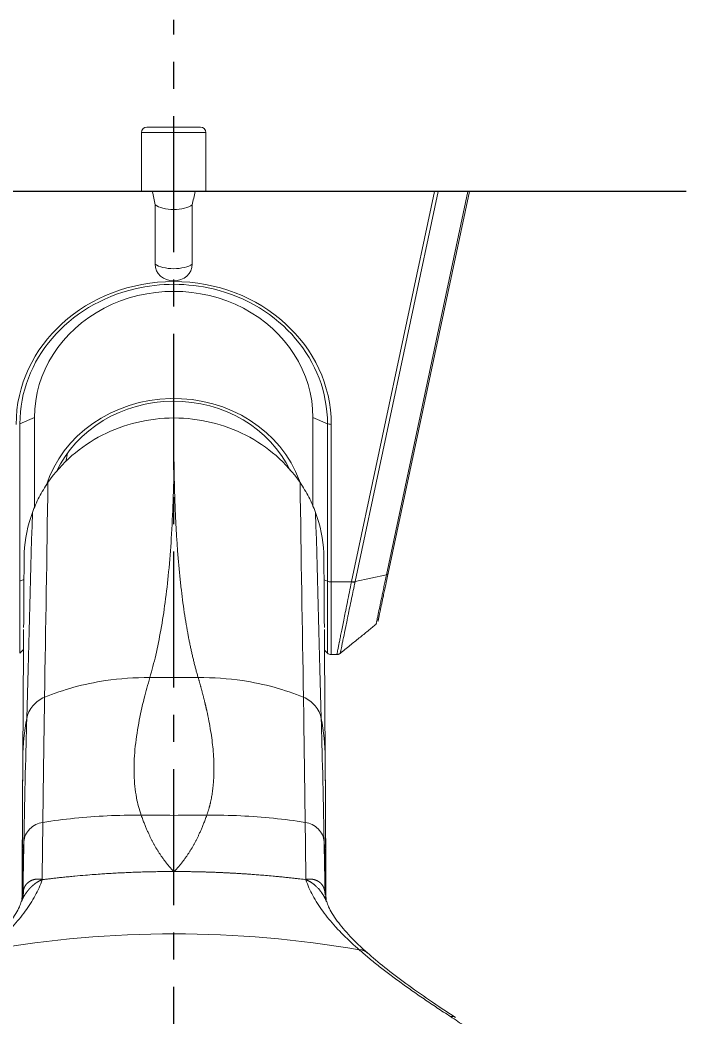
# Model space of a CAD drawing. Header units: millimetres. Extents: x 24023 to 24864, y 1163 to 1757.
# Drawn here: x 24469 to 24531.2, y 1443.7 to 1536.8 of the extents above; entities that cross this region are included whole.
import ezdxf

# ---------------------------------------------------------------- set-up
doc = ezdxf.new("R2010")
doc.units = ezdxf.units.MM
doc.linetypes.add('CENTERX2', pattern=[20.32, 12.7, -2.54, 2.54, -2.54])
doc.layers.add('CENTER', color=1, linetype='CENTERX2')
doc.layers.add('벽', color=2, linetype='Continuous')

msp = doc.modelspace()

# ---------------------------------------------------------------- linework, layer by layer
at = {"linetype": 'Continuous', "lineweight": 18}
for p, q in [((24480.864, 1526.798), (24485.864, 1526.798)), ((24480.364, 1526.298), (24480.364, 1520.798)), ((24486.364, 1520.798), (24486.364, 1526.298)), ((24459.017, 1520.798), (24481.368, 1520.798)), ((24481.368, 1520.798), (24485.359, 1520.798)), ((24485.359, 1520.798), (24507.711, 1520.798)), ((24510.964, 1520.798), (24503.384, 1485.14)), ((24507.711, 1520.798), (24508.043, 1520.798)), ((24508.043, 1520.798), (24510.829, 1520.798)), ((24510.829, 1520.798), (24510.964, 1520.798)), ((24481.632, 1514), (24481.632, 1519.53)), ((24485.096, 1519.53), (24485.096, 1514)), ((24469.01, 1499.108), (24470.364, 1499.68)), ((24470.364, 1491.258), (24470.364, 1499.68)), ((24483.391, 1495.607), (24483.391, 1499.642)), ((24496.364, 1491.364), (24496.364, 1499.68)), ((24496.364, 1499.68), (24497.717, 1499.108)), ((24500.3, 1484.37), (24503.223, 1485.012)), ((24469.01, 1484.401), (24469.387, 1484.56)), ((24497.396, 1484.537), (24497.717, 1484.401)), ((24469.01, 1477.702), (24469.342, 1478.034)), ((24497.441, 1477.978), (24497.717, 1477.702)), ((24498.071, 1477.555), (24498.603, 1477.555))]:
    msp.add_line(p, q, dxfattribs=at)
at = {"linetype": 'Continuous', "lineweight": 13}
for p, q in [((24486.364, 1526.298), (24480.364, 1526.298)), ((24499.968, 1484.372), (24507.711, 1520.798)), ((24508.043, 1520.798), (24500.3, 1484.37)), ((24503.223, 1485.012), (24510.829, 1520.798)), ((24469.01, 1499.108), (24469.01, 1484.401)), ((24497.717, 1484.401), (24497.717, 1499.108)), ((24498.071, 1499.046), (24498.071, 1484.339)), ((24473.302, 1495.561), (24473.447, 1496.358)), ((24469.01, 1477.702), (24469.01, 1484.401)), ((24497.717, 1484.401), (24497.717, 1477.702)), ((24499.961, 1484.339), (24498.071, 1484.339)), ((24498.071, 1477.555), (24498.071, 1484.339))]:
    msp.add_line(p, q, dxfattribs=at)
at = {"linetype": 'Continuous', "lineweight": 18}
for centre, start, end in [((24480.864, 1526.298), 90, 180), ((24485.864, 1526.298), 0, 90), ((24498.071, 1478.055), 225, 270)]:
    msp.add_arc(centre, 0.5, start, end, dxfattribs=at)
for centre, major_axis, ratio, start_param, end_param in [((24483.364, 1519.953), (-2, 0), 0.422618, 0.523599, 2.617994), ((24483.364, 1514), (1.732, 0), 0.906308, 3.141593, 6.283185), ((24483.364, 1499.108), (14.354, 0), 0.906308, 1.311959, 1.824136), ((24483.364, 1499.68), (13, 0), 0.906308, 0, 3.141593), ((24483.364, 1490.452), (11.867, 0), 0.906308, 0.410346, 2.742521), ((24487.071, 1486.601), (13.129, 0), 0.906308, 6.091987, 6.094817), ((24499.961, 1484.551), (0.489, -0.104), 0.414915, 4.800784, 5.542493), ((24527.483, 1456.026), (29.986, 0.917), 0.341047, 3.137322, 3.141602), ((24527.49, 1455.775), (29.993, 0.65), 0.407786, 3.140671, 3.14492), ((24508.789, 1442.46), (0.818, 1.257), 0.513881, 0.001321, 0.498411)]:
    msp.add_ellipse(centre, major_axis=major_axis, ratio=ratio, start_param=start_param, end_param=end_param, dxfattribs=at)
at = {"linetype": 'Continuous', "lineweight": 13}
for centre, major_axis, ratio, start_param, end_param in [((24483.364, 1514.423), (-2, 0), 0.422618, 0.523599, 2.617994), ((24483.364, 1499.046), (-14.707, 0), 0.906308, 3.141593, 6.283185), ((24483.364, 1499.108), (14.354, 0), 0.906308, 1.824136, 3.141593), ((24483.364, 1499.108), (14.354, 0), 0.906308, 0, 1.311959), ((24483.364, 1490.255), (-12.365, 0), 0.906308, 3.461875, 6.006775), ((24498.071, 1499.258), (-0.5, 0), 0.422618, 0.785398, 1.570796), ((24498.071, 1484.551), (-0.5, 0), 0.422618, 0.785398, 1.570796), ((24483.391, 1805.924), (350, 0), 0.944355, 4.705946, 4.718832), ((24483.391, 1789.428), (350, 0), 0.933942, 4.70364, 4.721138), ((24495.73, -1907.7), (5.609, -3611.351), 0.003957, 2.769522, 2.773607), ((24469.245, -2055.191), (-2.153, -3796.218), 0.001397, 3.531285, 3.532464), ((24497.538, -2055.191), (2.153, -3796.218), 0.001397, 2.750693, 2.751901), ((24483.391, 1363.351), (94.49, 0), 0.932765, 1.386779, 1.754814)]:
    msp.add_ellipse(centre, major_axis=major_axis, ratio=ratio, start_param=start_param, end_param=end_param, dxfattribs=at)
at = {"linetype": 'Continuous', "lineweight": 18}
for points, degree in [([(24481.632, 1519.53), (24481.542, 1519.952), (24481.455, 1520.375), (24481.368, 1520.798)], 3), ([(24485.359, 1520.798), (24485.273, 1520.375), (24485.185, 1519.952), (24485.096, 1519.53)], 3), ([(24483.391, 1499.642), (24481.063, 1499.642), (24476.408, 1498.527), (24472.888, 1495.455), (24471.626, 1493.616)], 3), ([(24495.157, 1493.616), (24493.895, 1495.455), (24490.375, 1498.527), (24485.72, 1499.642), (24483.391, 1499.642)], 3), ([(24471.626, 1493.616), (24471.325, 1493.178), (24470.78, 1492.268), (24470.352, 1491.304), (24470.17, 1490.812)], 3), ([(24496.613, 1490.812), (24496.431, 1491.304), (24496.003, 1492.268), (24495.458, 1493.178), (24495.157, 1493.616)], 3), ([(24470.17, 1490.812), (24469.724, 1489.608), (24469.466, 1488.342), (24469.405, 1487.069)], 3), ([(24497.378, 1487.068), (24497.317, 1488.342), (24497.059, 1489.607), (24496.613, 1490.812)], 3), ([(24469.405, 1487.065), (24469.376, 1483.451), (24469.356, 1480.096)], 2), ([(24497.427, 1480.096), (24497.407, 1483.451), (24497.378, 1487.065)], 2), ([(24502.258, 1480.379), (24502.301, 1480.464)], 1), ([(24469.278, 1467.919), (24469.303, 1471.682), (24469.328, 1475.674), (24469.353, 1479.892)], 3), ([(24497.505, 1467.919), (24497.48, 1471.682), (24497.455, 1475.674), (24497.43, 1479.892)], 3), ([(24498.595, 1477.558), (24498.771, 1477.56), (24498.91, 1477.669)], 2), ([(24469.317, 1473.828), (24469.298, 1470.717), (24469.279, 1467.873)], 2), ([(24497.504, 1467.873), (24497.485, 1470.717), (24497.466, 1473.828)], 2), ([(24480.329, 1462.561), (24480.381, 1462.415), (24480.483, 1462.136), (24480.629, 1461.761), (24480.768, 1461.421), (24480.901, 1461.114), (24481.028, 1460.832), (24481.151, 1460.572), (24481.272, 1460.328), (24481.392, 1460.095), (24481.514, 1459.867), (24481.64, 1459.642), (24481.771, 1459.418), (24481.909, 1459.192), (24482.053, 1458.967), (24482.205, 1458.742), (24482.364, 1458.516), (24482.533, 1458.289), (24482.716, 1458.056), (24482.915, 1457.816), (24483.136, 1457.567), (24483.303, 1457.391), (24483.391, 1457.301)], 3), ([(24486.454, 1462.561), (24486.402, 1462.415), (24486.3, 1462.136), (24486.154, 1461.761), (24486.015, 1461.421), (24485.882, 1461.114), (24485.755, 1460.832), (24485.632, 1460.572), (24485.511, 1460.328), (24485.391, 1460.095), (24485.269, 1459.867), (24485.143, 1459.642), (24485.012, 1459.418), (24484.874, 1459.192), (24484.73, 1458.967), (24484.578, 1458.742), (24484.419, 1458.516), (24484.25, 1458.289), (24484.067, 1458.056), (24483.868, 1457.816), (24483.647, 1457.567), (24483.48, 1457.391), (24483.391, 1457.301)], 3), ([(24466.102, 1449.999), (24466.374, 1450.236), (24466.901, 1450.711), (24467.639, 1451.425), (24468.322, 1452.144), (24468.947, 1452.865), (24469.511, 1453.591), (24470.01, 1454.32), (24470.442, 1455.053), (24470.804, 1455.789), (24470.996, 1456.281), (24471.079, 1456.528)], 3), ([(24471.079, 1456.541), (24471.079, 1456.537), (24471.079, 1456.532), (24471.079, 1456.528)], 3), ([(24495.7, 1456.543), (24495.697, 1456.546), (24495.696, 1456.551), (24495.698, 1456.555), (24495.699, 1456.558)], 3), ([(24469.326, 1455.528), (24469.357, 1454.997), (24469.159, 1454.518)], 2), ([(24469.204, 1455.179), (24469.203, 1454.931), (24469.201, 1454.677)], 2), ([(24469.204, 1455.17), (24469.204, 1455.161), (24469.204, 1455.152), (24469.204, 1455.143)], 3), ([(24469.282, 1454.929), (24469.283, 1454.999), (24469.285, 1455.071), (24469.287, 1455.144)], 3), ([(24469.286, 1455.109), (24469.286, 1455.123), (24469.287, 1455.138), (24469.287, 1455.153)], 3), ([(24497.618, 1454.506), (24497.528, 1454.75), (24497.503, 1454.969)], 2), ([(24497.582, 1454.64), (24497.58, 1454.913), (24497.579, 1455.179)], 2), ([(24497.579, 1455.17), (24497.579, 1455.161), (24497.579, 1455.152), (24497.579, 1455.143)], 3), ([(24509.199, 1443.765), (24509.665, 1443.463), (24510.57, 1442.848), (24511.85, 1441.889), (24513.05, 1440.902), (24514.168, 1439.889), (24515.201, 1438.854), (24516.15, 1437.802), (24517.013, 1436.736), (24517.791, 1435.657), (24518.482, 1434.57), (24519.084, 1433.481), (24519.598, 1432.392), (24520.024, 1431.305), (24520.361, 1430.223), (24520.611, 1429.148), (24520.772, 1428.082), (24520.846, 1427.027), (24520.831, 1425.985), (24520.728, 1424.96), (24520.538, 1423.953), (24520.261, 1422.966), (24519.896, 1421.999), (24519.445, 1421.054), (24518.905, 1420.129), (24518.279, 1419.23), (24517.568, 1418.359), (24516.772, 1417.514), (24515.89, 1416.698), (24514.924, 1415.911), (24513.874, 1415.153), (24512.739, 1414.426), (24511.521, 1413.73), (24510.223, 1413.069), (24508.85, 1412.444), (24507.405, 1411.857), (24505.892, 1411.308), (24504.316, 1410.8), (24502.684, 1410.333), (24501.002, 1409.908), (24499.273, 1409.525), (24497.503, 1409.184), (24495.696, 1408.886), (24493.858, 1408.63), (24491.994, 1408.417), (24490.108, 1408.246), (24488.205, 1408.118), (24486.289, 1408.032), (24484.366, 1407.99), (24482.441, 1407.989), (24480.519, 1408.032), (24478.601, 1408.117), (24476.697, 1408.244), (24474.811, 1408.414), (24472.946, 1408.627), (24471.107, 1408.882), (24469.3, 1409.18), (24467.529, 1409.521), (24465.801, 1409.903), (24464.118, 1410.328), (24462.485, 1410.794), (24460.909, 1411.302), (24459.394, 1411.851), (24457.947, 1412.438), (24456.572, 1413.063), (24455.274, 1413.724), (24454.056, 1414.418), (24452.923, 1415.143), (24451.873, 1415.9), (24450.906, 1416.687), (24450.023, 1417.503), (24449.225, 1418.347), (24448.513, 1419.219), (24447.886, 1420.117), (24447.345, 1421.041), (24446.892, 1421.986), (24446.526, 1422.953), (24446.248, 1423.941), (24446.056, 1424.947), (24445.953, 1425.971), (24445.937, 1427.012), (24446.009, 1428.066), (24446.169, 1429.132), (24446.418, 1430.209), (24446.755, 1431.294), (24447.181, 1432.383), (24447.695, 1433.473), (24448.297, 1434.563), (24448.987, 1435.649), (24449.765, 1436.73), (24450.63, 1437.798), (24451.579, 1438.852), (24452.613, 1439.887), (24453.731, 1440.9), (24454.93, 1441.888), (24456.212, 1442.847), (24457.118, 1443.463), (24457.584, 1443.765)], 3)]:
    msp.add_open_spline(points, degree=degree, dxfattribs=at)
at = {"linetype": 'Continuous', "lineweight": 13}
for points, knots in [([(24483.391, 1495.607), (24483.378, 1494.359), (24483.326, 1491.971), (24483.161, 1488.525), (24482.917, 1485.386), (24482.596, 1482.531), (24482.198, 1479.934), (24481.726, 1477.593), (24481.342, 1476.105), (24481.136, 1475.407)], [0, 0, 0, 0, 0.192172, 0.365568, 0.521661, 0.661967, 0.788019, 0.901349, 1, 1, 1, 1]), ([(24483.391, 1495.607), (24483.392, 1495.543), (24483.394, 1495.414), (24483.396, 1495.221), (24483.399, 1495.028), (24483.402, 1494.837), (24483.405, 1494.646), (24483.408, 1494.456), (24483.412, 1494.266), (24483.415, 1494.078), (24483.419, 1493.89), (24483.423, 1493.703), (24483.428, 1493.516), (24483.432, 1493.33), (24483.437, 1493.145), (24483.442, 1492.961), (24483.447, 1492.778), (24483.453, 1492.595), (24483.458, 1492.413), (24483.464, 1492.232), (24483.47, 1492.051), (24483.476, 1491.871), (24483.483, 1491.692), (24483.489, 1491.514), (24483.496, 1491.336), (24483.503, 1491.159), (24483.511, 1490.983), (24483.518, 1490.808), (24483.526, 1490.633), (24483.534, 1490.459), (24483.542, 1490.286), (24483.55, 1490.114), (24483.559, 1489.942), (24483.567, 1489.772), (24483.576, 1489.602), (24483.585, 1489.432), (24483.618, 1488.846), (24483.679, 1487.859), (24483.783, 1486.484), (24483.902, 1485.16), (24484.035, 1483.891), (24484.183, 1482.676), (24484.345, 1481.512), (24484.522, 1480.392), (24484.664, 1479.594), (24484.759, 1479.103), (24484.798, 1478.905), (24484.837, 1478.708), (24484.877, 1478.512), (24484.918, 1478.318), (24484.959, 1478.125), (24485.001, 1477.934), (24485.043, 1477.744), (24485.086, 1477.556), (24485.13, 1477.369), (24485.174, 1477.183), (24485.218, 1476.999), (24485.264, 1476.817), (24485.31, 1476.635), (24485.356, 1476.456), (24485.403, 1476.277), (24485.45, 1476.1), (24485.499, 1475.925), (24485.547, 1475.751), (24485.596, 1475.579), (24485.63, 1475.464), (24485.647, 1475.407)], [0, 0, 0, 0, 0.00979, 0.019538, 0.029244, 0.038909, 0.048533, 0.058115, 0.067656, 0.077155, 0.086613, 0.096029, 0.105403, 0.114737, 0.124028, 0.133278, 0.142487, 0.151654, 0.16078, 0.169864, 0.178907, 0.187908, 0.196868, 0.205786, 0.214663, 0.223499, 0.232293, 0.241045, 0.249756, 0.258425, 0.267053, 0.27564, 0.284185, 0.292688, 0.301151, 0.309571, 0.31795, 0.388617, 0.456623, 0.521968, 0.584653, 0.643996, 0.70112, 0.756027, 0.808717, 0.818504, 0.828224, 0.837876, 0.847459, 0.856975, 0.866423, 0.875803, 0.885115, 0.894359, 0.903535, 0.912644, 0.921684, 0.930657, 0.939562, 0.948399, 0.957169, 0.96587, 0.974504, 0.983071, 0.991569, 1, 1, 1, 1]), ([(24502.257, 1480.377), (24502.257, 1480.378), (24502.259, 1480.386), (24502.264, 1480.412), (24502.266, 1480.423), (24502.272, 1480.45), (24502.275, 1480.466), (24502.294, 1480.556), (24502.317, 1480.665), (24502.362, 1480.879), (24502.378, 1480.958), (24502.415, 1481.133), (24502.435, 1481.229), (24502.499, 1481.538), (24502.549, 1481.775), (24502.631, 1482.169), (24502.66, 1482.307), (24502.705, 1482.524), (24502.72, 1482.597), (24502.751, 1482.748), (24502.767, 1482.824), (24502.816, 1483.058), (24502.85, 1483.22), (24502.902, 1483.469), (24502.928, 1483.595), (24502.955, 1483.724), (24502.973, 1483.81), (24502.982, 1483.853), (24503.027, 1484.07), (24503.1, 1484.422), (24503.18, 1484.806), (24503.223, 1485.012)], [0, 0, 0, 0, 0.065988, 0.065988, 0.101912, 0.101912, 0.137836, 0.137836, 0.28153, 0.28153, 0.353377, 0.353377, 0.425224, 0.425224, 0.568918, 0.568918, 0.640765, 0.640765, 0.676688, 0.676688, 0.712612, 0.712612, 0.784459, 0.784459, 0.820382, 0.838344, 0.838344, 0.856306, 0.856306, 0.928153, 1, 1, 1, 1]), ([(24498.595, 1477.555), (24498.595, 1477.555), (24498.597, 1477.562), (24498.609, 1477.62), (24498.64, 1477.778), (24498.688, 1478.021), (24498.731, 1478.239), (24498.767, 1478.423), (24498.787, 1478.521), (24498.811, 1478.643), (24498.823, 1478.706), (24498.83, 1478.738), (24498.833, 1478.755), (24498.835, 1478.763), (24498.836, 1478.767), (24498.836, 1478.769), (24498.836, 1478.77), (24498.836, 1478.77), (24498.836, 1478.771), (24498.836, 1478.771), (24498.863, 1478.903), (24498.891, 1479.047), (24498.954, 1479.359), (24498.988, 1479.527), (24499.061, 1479.89), (24499.1, 1480.084), (24499.184, 1480.497), (24499.228, 1480.717), (24499.322, 1481.182), (24499.371, 1481.427), (24499.475, 1481.943), (24499.53, 1482.214), (24499.644, 1482.78), (24499.704, 1483.076), (24499.829, 1483.69), (24499.894, 1484.009), (24499.961, 1484.339)], [0, 0, 0, 0, 0.027185, 0.102017, 0.176848, 0.25168, 0.326512, 0.326512, 0.363928, 0.382636, 0.39199, 0.396667, 0.399006, 0.400175, 0.40076, 0.401052, 0.401198, 0.401271, 0.401271, 0.401344, 0.401344, 0.476176, 0.476176, 0.551008, 0.551008, 0.62584, 0.62584, 0.700672, 0.700672, 0.775504, 0.775504, 0.850336, 0.850336, 0.925168, 0.925168, 1, 1, 1, 1]), ([(24500.293, 1484.337), (24500.234, 1484.059), (24500.125, 1483.538), (24500.023, 1483.053), (24499.96, 1482.752), (24499.948, 1482.692), (24499.923, 1482.572), (24499.885, 1482.393), (24499.8, 1481.981), (24499.729, 1481.639), (24499.66, 1481.306), (24499.637, 1481.197), (24499.592, 1480.982), (24499.527, 1480.665), (24499.465, 1480.365), (24499.347, 1479.79), (24499.275, 1479.442), (24499.181, 1478.98), (24499.152, 1478.837), (24499.098, 1478.573), (24499.073, 1478.452), (24499.007, 1478.127), (24498.973, 1477.959), (24498.944, 1477.816), (24498.939, 1477.791), (24498.93, 1477.748), (24498.927, 1477.73), (24498.918, 1477.687), (24498.915, 1477.672), (24498.915, 1477.671)], [0, 0, 0, 0, 0.071451, 0.142903, 0.142903, 0.160766, 0.160766, 0.178629, 0.214354, 0.285806, 0.285806, 0.321531, 0.321531, 0.357257, 0.428708, 0.428708, 0.571611, 0.571611, 0.643063, 0.643063, 0.714514, 0.714514, 0.857417, 0.857417, 0.893143, 0.893143, 0.928868, 0.928868, 1, 1, 1, 1]), ([(24500.3, 1484.37), (24500.255, 1484.361), (24500.203, 1484.356), (24500.089, 1484.356), (24500.029, 1484.362), (24499.968, 1484.372)], [0, 0, 0, 0, 0.5, 0.5, 1, 1, 1, 1]), ([(24481.136, 1475.407), (24479.73, 1475.419), (24476.215, 1475.174), (24473.026, 1474.276), (24471.307, 1473.571)], [0, 0, 0, 0, 0.394903, 1, 1, 1, 1]), ([(24481.136, 1475.407), (24480.945, 1474.755), (24480.551, 1473.322), (24480.054, 1471.093), (24479.709, 1468.725), (24479.615, 1466.423), (24479.807, 1464.388), (24480.133, 1463.113), (24480.329, 1462.561)], [0, 0, 0, 0, 0.149582, 0.332398, 0.526427, 0.714791, 0.880107, 1, 1, 1, 1]), ([(24485.647, 1475.407), (24487.053, 1475.419), (24490.568, 1475.174), (24493.757, 1474.276), (24495.476, 1473.571)], [0, 0, 0, 0, 0.394903, 1, 1, 1, 1]), ([(24485.647, 1475.407), (24485.658, 1475.369), (24485.68, 1475.293), (24485.713, 1475.179), (24485.746, 1475.065), (24485.778, 1474.953), (24485.81, 1474.84), (24485.842, 1474.728), (24485.873, 1474.617), (24485.903, 1474.506), (24485.933, 1474.396), (24485.963, 1474.287), (24485.993, 1474.177), (24486.022, 1474.069), (24486.05, 1473.961), (24486.078, 1473.853), (24486.106, 1473.746), (24486.133, 1473.64), (24486.16, 1473.534), (24486.187, 1473.428), (24486.213, 1473.323), (24486.239, 1473.219), (24486.264, 1473.115), (24486.289, 1473.012), (24486.314, 1472.909), (24486.338, 1472.807), (24486.361, 1472.705), (24486.385, 1472.604), (24486.408, 1472.503), (24486.43, 1472.403), (24486.515, 1472.02), (24486.651, 1471.367), (24486.813, 1470.452), (24486.942, 1469.575), (24487.04, 1468.7), (24487.104, 1467.828), (24487.124, 1467.163), (24487.123, 1466.73), (24487.12, 1466.516), (24487.114, 1466.302), (24487.102, 1466.019), (24487.081, 1465.675), (24487.05, 1465.315), (24487.016, 1465.01), (24486.982, 1464.756), (24486.945, 1464.507), (24486.903, 1464.262), (24486.858, 1464.022), (24486.817, 1463.832), (24486.784, 1463.689), (24486.761, 1463.592), (24486.737, 1463.496), (24486.712, 1463.401), (24486.687, 1463.305), (24486.661, 1463.211), (24486.634, 1463.117), (24486.606, 1463.023), (24486.577, 1462.929), (24486.547, 1462.837), (24486.517, 1462.744), (24486.486, 1462.652), (24486.464, 1462.591), (24486.454, 1462.561)], [0, 0, 0, 0, 0.009293, 0.018539, 0.027737, 0.036888, 0.045991, 0.055047, 0.064055, 0.073016, 0.081929, 0.090795, 0.099613, 0.108384, 0.117108, 0.125784, 0.134413, 0.142995, 0.151529, 0.160015, 0.168455, 0.176847, 0.185191, 0.193489, 0.201739, 0.209942, 0.218097, 0.226205, 0.234266, 0.24228, 0.250246, 0.326102, 0.398501, 0.467445, 0.532939, 0.603217, 0.669926, 0.686199, 0.702504, 0.718843, 0.735215, 0.766901, 0.797291, 0.816783, 0.835893, 0.854623, 0.872973, 0.890944, 0.908538, 0.915787, 0.923, 0.930177, 0.937319, 0.944425, 0.951496, 0.958531, 0.96553, 0.972494, 0.979423, 0.986317, 0.993176, 1, 1, 1, 1]), ([(24480.329, 1462.561), (24479.267, 1462.571), (24476.14, 1462.51), (24473.096, 1462.193), (24471.147, 1461.893)], [0, 0, 0, 0, 0.338013, 1, 1, 1, 1]), ([(24486.454, 1462.561), (24487.516, 1462.571), (24490.643, 1462.51), (24493.687, 1462.193), (24495.636, 1461.893)], [0, 0, 0, 0, 0.338013, 1, 1, 1, 1]), ([(24495.699, 1456.558), (24495.704, 1456.559), (24495.713, 1456.562), (24495.727, 1456.565), (24495.742, 1456.569), (24495.757, 1456.573), (24495.773, 1456.576), (24495.789, 1456.579), (24495.805, 1456.582), (24495.822, 1456.585), (24495.839, 1456.588), (24495.857, 1456.591), (24495.875, 1456.593), (24495.893, 1456.595), (24495.912, 1456.597), (24495.931, 1456.599), (24495.95, 1456.6), (24495.97, 1456.602), (24495.99, 1456.603), (24496.01, 1456.603), (24496.031, 1456.604), (24496.052, 1456.604), (24496.073, 1456.604), (24496.095, 1456.603), (24496.117, 1456.603), (24496.14, 1456.602), (24496.162, 1456.6), (24496.185, 1456.598), (24496.209, 1456.596), (24496.232, 1456.594), (24496.256, 1456.591), (24496.28, 1456.587), (24496.304, 1456.584), (24496.329, 1456.58), (24496.354, 1456.575), (24496.378, 1456.57), (24496.404, 1456.565), (24496.429, 1456.559), (24496.455, 1456.552), (24496.48, 1456.545), (24496.506, 1456.538), (24496.532, 1456.53), (24496.558, 1456.521), (24496.584, 1456.512), (24496.611, 1456.503), (24496.637, 1456.493), (24496.663, 1456.482), (24496.69, 1456.471), (24496.716, 1456.459), (24496.742, 1456.447), (24496.769, 1456.433), (24496.795, 1456.42), (24496.821, 1456.405), (24496.847, 1456.39), (24496.873, 1456.375), (24496.899, 1456.358), (24496.925, 1456.341), (24496.95, 1456.324), (24496.975, 1456.305), (24496.999, 1456.287), (24497.022, 1456.269), (24497.043, 1456.251), (24497.063, 1456.233), (24497.083, 1456.214), (24497.103, 1456.195), (24497.122, 1456.175), (24497.14, 1456.155), (24497.158, 1456.135), (24497.176, 1456.114), (24497.193, 1456.092), (24497.209, 1456.071), (24497.225, 1456.049), (24497.241, 1456.027), (24497.256, 1456.004), (24497.271, 1455.981), (24497.285, 1455.958), (24497.298, 1455.934), (24497.311, 1455.91), (24497.324, 1455.886), (24497.336, 1455.861), (24497.348, 1455.836), (24497.359, 1455.811), (24497.37, 1455.786), (24497.38, 1455.76), (24497.39, 1455.734), (24497.399, 1455.708), (24497.408, 1455.682), (24497.417, 1455.655), (24497.425, 1455.628), (24497.432, 1455.601), (24497.44, 1455.574), (24497.446, 1455.547), (24497.453, 1455.519), (24497.459, 1455.491), (24497.464, 1455.463), (24497.469, 1455.435), (24497.474, 1455.407), (24497.478, 1455.378), (24497.481, 1455.349), (24497.485, 1455.321), (24497.488, 1455.292), (24497.49, 1455.263), (24497.492, 1455.233), (24497.494, 1455.204), (24497.495, 1455.174), (24497.496, 1455.155), (24497.496, 1455.145)], [0, 0, 0, 0, 0.006326, 0.01276, 0.019303, 0.025955, 0.032718, 0.039591, 0.046576, 0.053672, 0.060882, 0.068204, 0.075641, 0.083191, 0.090856, 0.098637, 0.106533, 0.114544, 0.122672, 0.130917, 0.139279, 0.147759, 0.156356, 0.165071, 0.173904, 0.182856, 0.191926, 0.201116, 0.210425, 0.219853, 0.2294, 0.239067, 0.248854, 0.258761, 0.268787, 0.278934, 0.289201, 0.299588, 0.310094, 0.320721, 0.331469, 0.342336, 0.353323, 0.364431, 0.375658, 0.387006, 0.398473, 0.410061, 0.421768, 0.433596, 0.445543, 0.45761, 0.469798, 0.482106, 0.494534, 0.507083, 0.519752, 0.532543, 0.545456, 0.558491, 0.56995, 0.581283, 0.592493, 0.603582, 0.614553, 0.625408, 0.636149, 0.64678, 0.657302, 0.667718, 0.678031, 0.688244, 0.698359, 0.70838, 0.718308, 0.728148, 0.737902, 0.747574, 0.757166, 0.766683, 0.776126, 0.785501, 0.79481, 0.804057, 0.813246, 0.82238, 0.831464, 0.840501, 0.849495, 0.858451, 0.867372, 0.876263, 0.885128, 0.893971, 0.902797, 0.911609, 0.920413, 0.929213, 0.938014, 0.946819, 0.955633, 0.964461, 0.973307, 0.982176, 0.991072, 1, 1, 1, 1]), ([(24495.704, 1456.528), (24495.704, 1456.528), (24495.705, 1456.529), (24495.705, 1456.531), (24495.705, 1456.532), (24495.705, 1456.534), (24495.704, 1456.536), (24495.704, 1456.537), (24495.703, 1456.539), (24495.701, 1456.541), (24495.7, 1456.542), (24495.7, 1456.543)], [0, 0, 0, 0, 0.106875, 0.213935, 0.32157, 0.430161, 0.540082, 0.651692, 0.765334, 0.881335, 1, 1, 1, 1]), ([(24495.704, 1456.528), (24495.705, 1456.527), (24495.709, 1456.526), (24495.715, 1456.524), (24495.724, 1456.521), (24495.735, 1456.517), (24495.748, 1456.512), (24495.764, 1456.506), (24495.783, 1456.499), (24495.804, 1456.49), (24495.827, 1456.481), (24495.853, 1456.47), (24495.881, 1456.457), (24495.912, 1456.444), (24495.945, 1456.428), (24495.98, 1456.411), (24496.018, 1456.392), (24496.058, 1456.37), (24496.106, 1456.343), (24496.165, 1456.309), (24496.232, 1456.266), (24496.302, 1456.219), (24496.375, 1456.166), (24496.469, 1456.093), (24496.576, 1456.003), (24496.688, 1455.899), (24496.783, 1455.804), (24496.861, 1455.719), (24496.925, 1455.647), (24496.973, 1455.589), (24497.008, 1455.546), (24497.037, 1455.509), (24497.064, 1455.475), (24497.093, 1455.437), (24497.122, 1455.399), (24497.149, 1455.361), (24497.176, 1455.323), (24497.203, 1455.286), (24497.228, 1455.248), (24497.253, 1455.211), (24497.277, 1455.174), (24497.301, 1455.137), (24497.324, 1455.1), (24497.346, 1455.063), (24497.368, 1455.026), (24497.389, 1454.989), (24497.409, 1454.953), (24497.429, 1454.916), (24497.448, 1454.88), (24497.466, 1454.844), (24497.484, 1454.808), (24497.508, 1454.759), (24497.537, 1454.697), (24497.569, 1454.622), (24497.597, 1454.554), (24497.613, 1454.511), (24497.62, 1454.492)], [0, 0, 0, 0, 0.001389, 0.003642, 0.00677, 0.01079, 0.015719, 0.021579, 0.028387, 0.036153, 0.044867, 0.054525, 0.065138, 0.076721, 0.089296, 0.102886, 0.11752, 0.133218, 0.150002, 0.176096, 0.204106, 0.234078, 0.26605, 0.300051, 0.361136, 0.416054, 0.464373, 0.505809, 0.540186, 0.567396, 0.587376, 0.600092, 0.617263, 0.634157, 0.650774, 0.667119, 0.683201, 0.699036, 0.714641, 0.730027, 0.745203, 0.760178, 0.774961, 0.789558, 0.803975, 0.818215, 0.832284, 0.846185, 0.859919, 0.873489, 0.886897, 0.900143, 0.928095, 0.954883, 0.980487, 1, 1, 1, 1])]:
    msp.add_open_spline(points, degree=3, knots=knots, dxfattribs=at)
for points in [[(24471.307, 1473.571), (24471.413, 1480.021), (24471.52, 1486.705), (24471.626, 1493.616)], [(24495.476, 1473.571), (24495.37, 1480.021), (24495.263, 1486.705), (24495.157, 1493.616)], [(24469.645, 1471.589), (24469.82, 1477.646), (24469.995, 1484.057), (24470.17, 1490.812)], [(24497.138, 1471.589), (24496.963, 1477.646), (24496.788, 1484.057), (24496.613, 1490.812)], [(24500.3, 1484.37), (24500.297, 1484.359), (24500.295, 1484.348), (24500.293, 1484.337)], [(24471.307, 1473.571), (24470.898, 1473.403), (24470.127, 1472.856), (24469.725, 1472.015), (24469.645, 1471.589)], [(24471.147, 1461.893), (24471.2, 1466.417), (24471.254, 1470.326), (24471.307, 1473.571)], [(24495.476, 1473.571), (24495.885, 1473.403), (24496.656, 1472.856), (24497.058, 1472.015), (24497.138, 1471.589)], [(24495.636, 1461.893), (24495.583, 1466.417), (24495.529, 1470.326), (24495.476, 1473.571)], [(24469.645, 1471.589), (24469.42, 1470.387), (24469.295, 1469.152), (24469.278, 1467.919)], [(24469.381, 1460.086), (24469.469, 1464.686), (24469.557, 1468.541), (24469.645, 1471.589)], [(24497.402, 1460.086), (24497.314, 1464.686), (24497.226, 1468.541), (24497.138, 1471.589)], [(24497.138, 1471.589), (24497.363, 1470.387), (24497.488, 1469.152), (24497.505, 1467.919)], [(24469.221, 1456.411), (24469.24, 1461.203), (24469.259, 1465.065), (24469.278, 1467.919)], [(24497.562, 1456.411), (24497.543, 1461.203), (24497.524, 1465.065), (24497.505, 1467.919)], [(24471.147, 1461.893), (24470.682, 1461.821), (24469.799, 1461.377), (24469.409, 1460.519), (24469.381, 1460.086)], [(24495.636, 1461.893), (24496.1, 1461.821), (24496.984, 1461.377), (24497.374, 1460.519), (24497.402, 1460.086)], [(24469.381, 1460.086), (24469.301, 1458.866), (24469.247, 1457.638), (24469.221, 1456.411)], [(24497.402, 1460.086), (24497.482, 1458.866), (24497.536, 1457.638), (24497.562, 1456.411)], [(24469.221, 1456.411), (24469.212, 1455.997), (24469.206, 1455.583), (24469.204, 1455.17)], [(24495.704, 1456.528), (24495.787, 1456.281), (24495.979, 1455.789), (24496.341, 1455.053), (24496.773, 1454.32), (24497.272, 1453.591), (24497.836, 1452.865), (24498.461, 1452.144), (24499.144, 1451.425), (24499.882, 1450.711), (24500.409, 1450.236), (24500.681, 1449.999)], [(24497.562, 1456.411), (24497.571, 1455.997), (24497.576, 1455.583), (24497.579, 1455.17)], [(24500.681, 1449.999), (24500.951, 1449.764), (24501.512, 1449.285), (24502.427, 1448.543), (24503.411, 1447.78), (24504.459, 1447.001), (24505.564, 1446.21), (24506.723, 1445.406), (24507.933, 1444.592), (24508.772, 1444.042), (24509.199, 1443.765)]]:
    msp.add_open_spline(points, degree=3, dxfattribs=at)
at = {"linetype": 'Continuous', "lineweight": 18}
for points, degree, knots in [([(24503.384, 1485.14), (24503.124, 1483.918), (24502.923, 1482.97), (24502.721, 1482.02), (24502.474, 1480.857), (24502.412, 1480.565), (24502.503, 1480.993), (24502.543, 1481.181)], 2, [0, 0, 0, 0.227492, 0.227492, 0.454985, 0.682477, 0.90997, 1, 1, 1]), ([(24498.891, 1477.652), (24499.196, 1477.9), (24499.788, 1478.381), (24500.672, 1479.099), (24501.501, 1479.766), (24502.025, 1480.19), (24502.279, 1480.395)], 3, [0, 0, 0, 0, 0.27548, 0.530332, 0.770471, 1, 1, 1, 1]), ([(24502.263, 1480.407), (24502.259, 1480.388), (24502.257, 1480.378), (24502.257, 1480.377), (24502.257, 1480.377), (24502.257, 1480.377)], 3, [0, 0, 0, 0, 0.923938, 0.923938, 1, 1, 1, 1]), ([(24469.276, 1467.492), (24469.272, 1466.901), (24469.264, 1465.671), (24469.252, 1463.645), (24469.24, 1461.549), (24469.229, 1459.424), (24469.217, 1457.312), (24469.208, 1455.858), (24469.204, 1455.143)], 3, [0, 0, 0, 0, 0.200463, 0.387593, 0.561206, 0.721182, 0.867454, 1, 1, 1, 1]), ([(24497.579, 1455.143), (24497.578, 1455.392), (24497.574, 1455.948), (24497.569, 1456.832), (24497.563, 1457.866), (24497.556, 1459.03), (24497.549, 1460.307), (24497.542, 1461.676), (24497.534, 1463.114), (24497.525, 1464.593), (24497.516, 1466.084), (24497.51, 1467.027), (24497.507, 1467.492)], 3, [0, 0, 0, 0, 0.044044, 0.100563, 0.169562, 0.251037, 0.344978, 0.451357, 0.57013, 0.701232, 0.844566, 1, 1, 1, 1]), ([(24471.071, 1456.559), (24471.072, 1456.622), (24471.075, 1456.749), (24471.08, 1456.94), (24471.084, 1457.134), (24471.088, 1457.331), (24471.091, 1457.531), (24471.095, 1457.734), (24471.098, 1457.94), (24471.102, 1458.149), (24471.105, 1458.36), (24471.108, 1458.575), (24471.111, 1458.792), (24471.114, 1459.012), (24471.117, 1459.283), (24471.12, 1459.6), (24471.124, 1459.959), (24471.128, 1460.307), (24471.132, 1460.644), (24471.136, 1460.971), (24471.14, 1461.288), (24471.143, 1461.594), (24471.146, 1461.794), (24471.147, 1461.893)], 3, [0, 0, 0, 0, 0.035104, 0.070768, 0.106995, 0.143782, 0.18113, 0.21904, 0.257511, 0.296544, 0.336137, 0.376292, 0.417008, 0.458286, 0.500125, 0.569394, 0.636724, 0.702117, 0.76557, 0.827085, 0.886662, 0.9443, 1, 1, 1, 1]), ([(24469.287, 1455.142), (24469.292, 1455.429), (24469.299, 1455.779), (24469.31, 1456.398), (24469.315, 1456.621), (24469.324, 1457.097), (24469.328, 1457.34), (24469.355, 1458.74), (24469.371, 1459.56), (24469.381, 1460.086)], 3, [0, 0, 0, 0, 0.249988, 0.249988, 0.37499, 0.37499, 0.499992, 0.499992, 1, 1, 1, 1]), ([(24497.496, 1455.142), (24497.491, 1455.429), (24497.484, 1455.779), (24497.473, 1456.398), (24497.468, 1456.621), (24497.459, 1457.097), (24497.455, 1457.34), (24497.428, 1458.74), (24497.412, 1459.561), (24497.402, 1460.086)], 3, [0, 0, 0, 0, 0.249988, 0.249988, 0.37499, 0.37499, 0.499992, 0.499992, 1, 1, 1, 1]), ([(24471.079, 1456.541), (24471.131, 1456.548), (24471.238, 1456.561), (24471.403, 1456.581), (24471.578, 1456.602), (24471.763, 1456.624), (24471.957, 1456.646), (24472.162, 1456.67), (24472.376, 1456.694), (24472.6, 1456.718), (24472.833, 1456.743), (24473.077, 1456.769), (24473.33, 1456.795), (24473.593, 1456.821), (24473.866, 1456.848), (24474.376, 1456.896), (24475.075, 1456.958), (24475.914, 1457.024), (24476.614, 1457.074), (24477.138, 1457.108), (24477.53, 1457.132), (24477.838, 1457.149), (24478.147, 1457.166), (24478.455, 1457.182), (24478.763, 1457.196), (24479.071, 1457.21), (24479.38, 1457.223), (24479.688, 1457.235), (24479.997, 1457.245), (24480.305, 1457.255), (24480.614, 1457.264), (24480.922, 1457.272), (24481.231, 1457.279), (24481.54, 1457.285), (24481.848, 1457.29), (24482.157, 1457.295), (24482.465, 1457.298), (24482.774, 1457.3), (24483.083, 1457.301), (24483.289, 1457.301), (24483.391, 1457.301)], 3, [0, 0, 0, 0, 0.01271, 0.026212, 0.040505, 0.05559, 0.071466, 0.088134, 0.105594, 0.123845, 0.142887, 0.162722, 0.183348, 0.204766, 0.226975, 0.249977, 0.329383, 0.397526, 0.454405, 0.500018, 0.525018, 0.550018, 0.575018, 0.600018, 0.625017, 0.650017, 0.675017, 0.700016, 0.725015, 0.750015, 0.775014, 0.800013, 0.825012, 0.85001, 0.875009, 0.900007, 0.925006, 0.950004, 0.975002, 1, 1, 1, 1]), ([(24483.391, 1457.301), (24483.443, 1457.301), (24483.546, 1457.301), (24483.7, 1457.301), (24483.854, 1457.3), (24484.009, 1457.299), (24484.163, 1457.298), (24484.317, 1457.297), (24484.471, 1457.296), (24484.626, 1457.294), (24484.78, 1457.292), (24484.934, 1457.29), (24485.089, 1457.287), (24485.243, 1457.284), (24485.397, 1457.281), (24485.551, 1457.278), (24485.706, 1457.275), (24485.86, 1457.271), (24486.014, 1457.267), (24486.168, 1457.263), (24486.322, 1457.259), (24486.477, 1457.254), (24486.631, 1457.249), (24486.785, 1457.244), (24486.939, 1457.239), (24487.093, 1457.234), (24487.248, 1457.228), (24487.402, 1457.222), (24487.556, 1457.216), (24487.71, 1457.209), (24487.864, 1457.202), (24488.018, 1457.195), (24488.172, 1457.188), (24488.326, 1457.181), (24488.481, 1457.173), (24488.635, 1457.165), (24488.789, 1457.157), (24488.943, 1457.149), (24489.097, 1457.14), (24489.251, 1457.131), (24489.405, 1457.122), (24489.565, 1457.113), (24489.761, 1457.101), (24490.024, 1457.084), (24490.374, 1457.06), (24490.814, 1457.028), (24491.342, 1456.987), (24491.959, 1456.936), (24492.567, 1456.882), (24493.126, 1456.829), (24493.594, 1456.782), (24494.028, 1456.736), (24494.428, 1456.692), (24494.794, 1456.651), (24495.126, 1456.612), (24495.424, 1456.577), (24495.612, 1456.554), (24495.7, 1456.543)], 3, [0, 0, 0, 0, 0.012499, 0.024998, 0.037497, 0.049996, 0.062495, 0.074995, 0.087494, 0.099993, 0.112492, 0.124992, 0.137491, 0.149991, 0.16249, 0.17499, 0.187489, 0.199989, 0.212488, 0.224988, 0.237488, 0.249987, 0.262487, 0.274987, 0.287487, 0.299987, 0.312487, 0.324986, 0.337486, 0.349986, 0.362486, 0.374986, 0.387487, 0.399987, 0.412487, 0.424987, 0.437487, 0.449987, 0.462488, 0.474988, 0.487488, 0.499988, 0.514046, 0.535325, 0.563825, 0.599545, 0.642486, 0.692646, 0.750026, 0.790915, 0.829049, 0.864427, 0.897051, 0.92692, 0.954034, 0.978394, 1, 1, 1, 1]), ([(24469.16, 1454.503), (24469.161, 1454.506), (24469.164, 1454.513), (24469.168, 1454.525), (24469.173, 1454.538), (24469.178, 1454.551), (24469.184, 1454.565), (24469.189, 1454.579), (24469.194, 1454.592), (24469.2, 1454.606), (24469.205, 1454.62), (24469.211, 1454.633), (24469.217, 1454.647), (24469.223, 1454.661), (24469.229, 1454.675), (24469.235, 1454.69), (24469.241, 1454.704), (24469.248, 1454.718), (24469.254, 1454.732), (24469.261, 1454.747), (24469.268, 1454.761), (24469.275, 1454.776), (24469.281, 1454.79), (24469.289, 1454.805), (24469.296, 1454.819), (24469.303, 1454.834), (24469.311, 1454.849), (24469.318, 1454.864), (24469.326, 1454.879), (24469.334, 1454.894), (24469.342, 1454.909), (24469.35, 1454.924), (24469.358, 1454.939), (24469.366, 1454.954), (24469.375, 1454.969), (24469.383, 1454.985), (24469.392, 1455), (24469.401, 1455.015), (24469.41, 1455.031), (24469.419, 1455.046), (24469.428, 1455.062), (24469.438, 1455.078), (24469.447, 1455.093), (24469.457, 1455.109), (24469.467, 1455.125), (24469.477, 1455.14), (24469.487, 1455.156), (24469.498, 1455.172), (24469.508, 1455.188), (24469.519, 1455.204), (24469.529, 1455.22), (24469.54, 1455.236), (24469.551, 1455.252), (24469.562, 1455.268), (24469.574, 1455.285), (24469.585, 1455.301), (24469.597, 1455.317), (24469.609, 1455.333), (24469.621, 1455.35), (24469.633, 1455.366), (24469.645, 1455.383), (24469.658, 1455.399), (24469.67, 1455.415), (24469.683, 1455.432), (24469.696, 1455.449), (24469.709, 1455.465), (24469.722, 1455.482), (24469.735, 1455.498), (24469.749, 1455.515), (24469.763, 1455.532), (24469.776, 1455.549), (24469.792, 1455.567), (24469.809, 1455.587), (24469.827, 1455.609), (24469.846, 1455.631), (24469.865, 1455.652), (24469.884, 1455.673), (24469.903, 1455.695), (24469.922, 1455.716), (24469.941, 1455.736), (24469.961, 1455.757), (24469.98, 1455.777), (24470, 1455.798), (24470.019, 1455.818), (24470.039, 1455.838), (24470.059, 1455.857), (24470.078, 1455.877), (24470.098, 1455.896), (24470.118, 1455.915), (24470.138, 1455.934), (24470.159, 1455.953), (24470.179, 1455.972), (24470.199, 1455.99), (24470.22, 1456.008), (24470.24, 1456.026), (24470.261, 1456.044), (24470.281, 1456.061), (24470.302, 1456.079), (24470.323, 1456.096), (24470.344, 1456.113), (24470.365, 1456.129), (24470.386, 1456.146), (24470.407, 1456.162), (24470.428, 1456.178), (24470.45, 1456.194), (24470.471, 1456.209), (24470.493, 1456.225), (24470.515, 1456.24), (24470.537, 1456.255), (24470.558, 1456.269), (24470.58, 1456.284), (24470.603, 1456.298), (24470.625, 1456.312), (24470.647, 1456.325), (24470.67, 1456.339), (24470.692, 1456.352), (24470.715, 1456.365), (24470.737, 1456.378), (24470.76, 1456.39), (24470.783, 1456.402), (24470.805, 1456.414), (24470.828, 1456.426), (24470.851, 1456.437), (24470.874, 1456.448), (24470.897, 1456.459), (24470.919, 1456.469), (24470.942, 1456.479), (24470.965, 1456.489), (24470.987, 1456.499), (24471.01, 1456.508), (24471.033, 1456.516), (24471.055, 1456.525), (24471.071, 1456.53), (24471.078, 1456.533)], 3, [0, 0, 0, 0, 0.003028, 0.007629, 0.012269, 0.016948, 0.021666, 0.026423, 0.03122, 0.036057, 0.040932, 0.045848, 0.050803, 0.055797, 0.060831, 0.065906, 0.07102, 0.076174, 0.081368, 0.086603, 0.091878, 0.097194, 0.10255, 0.107948, 0.113386, 0.118866, 0.124388, 0.129951, 0.135556, 0.141204, 0.146894, 0.152627, 0.158403, 0.164222, 0.170085, 0.175991, 0.181942, 0.187938, 0.193978, 0.200064, 0.206196, 0.212373, 0.218598, 0.224868, 0.231187, 0.237553, 0.243967, 0.25043, 0.256942, 0.263503, 0.270115, 0.276777, 0.283491, 0.290256, 0.297073, 0.303944, 0.310867, 0.317845, 0.324877, 0.331965, 0.339109, 0.346309, 0.353565, 0.360877, 0.368245, 0.375667, 0.383144, 0.390674, 0.398256, 0.405891, 0.413578, 0.421316, 0.431538, 0.441744, 0.451935, 0.462108, 0.472262, 0.482398, 0.492514, 0.502608, 0.512682, 0.522734, 0.532763, 0.542768, 0.55275, 0.562708, 0.572641, 0.58255, 0.592433, 0.60229, 0.612122, 0.621928, 0.631708, 0.641462, 0.651191, 0.660893, 0.670569, 0.68022, 0.689845, 0.699445, 0.70902, 0.718571, 0.728098, 0.737602, 0.747083, 0.756542, 0.76598, 0.775396, 0.78479, 0.794162, 0.803512, 0.812839, 0.822143, 0.831423, 0.840677, 0.849905, 0.859106, 0.868276, 0.877416, 0.886523, 0.895596, 0.904629, 0.913616, 0.92255, 0.931427, 0.94024, 0.948988, 0.957669, 0.966282, 0.974828, 0.983309, 0.991708, 1, 1, 1, 1]), ([(24469.287, 1455.145), (24469.287, 1455.151), (24469.287, 1455.163), (24469.288, 1455.181), (24469.289, 1455.199), (24469.29, 1455.217), (24469.291, 1455.234), (24469.292, 1455.252), (24469.293, 1455.27), (24469.295, 1455.287), (24469.297, 1455.305), (24469.298, 1455.322), (24469.3, 1455.34), (24469.302, 1455.357), (24469.305, 1455.375), (24469.307, 1455.392), (24469.31, 1455.409), (24469.312, 1455.426), (24469.315, 1455.443), (24469.318, 1455.46), (24469.322, 1455.477), (24469.325, 1455.494), (24469.328, 1455.511), (24469.332, 1455.527), (24469.336, 1455.544), (24469.34, 1455.56), (24469.344, 1455.577), (24469.348, 1455.593), (24469.352, 1455.609), (24469.357, 1455.626), (24469.362, 1455.642), (24469.367, 1455.658), (24469.372, 1455.674), (24469.377, 1455.689), (24469.382, 1455.705), (24469.388, 1455.721), (24469.393, 1455.736), (24469.399, 1455.752), (24469.405, 1455.767), (24469.411, 1455.782), (24469.418, 1455.798), (24469.424, 1455.813), (24469.431, 1455.828), (24469.437, 1455.842), (24469.444, 1455.857), (24469.452, 1455.872), (24469.459, 1455.886), (24469.466, 1455.901), (24469.474, 1455.915), (24469.482, 1455.929), (24469.489, 1455.943), (24469.498, 1455.957), (24469.506, 1455.971), (24469.514, 1455.985), (24469.523, 1455.998), (24469.531, 1456.012), (24469.54, 1456.025), (24469.549, 1456.038), (24469.559, 1456.051), (24469.569, 1456.066), (24469.582, 1456.082), (24469.596, 1456.101), (24469.613, 1456.12), (24469.63, 1456.141), (24469.65, 1456.162), (24469.671, 1456.185), (24469.695, 1456.208), (24469.72, 1456.231), (24469.747, 1456.256), (24469.777, 1456.28), (24469.809, 1456.306), (24469.843, 1456.331), (24469.88, 1456.356), (24469.92, 1456.382), (24469.964, 1456.408), (24470.009, 1456.432), (24470.054, 1456.455), (24470.1, 1456.476), (24470.146, 1456.495), (24470.191, 1456.512), (24470.237, 1456.528), (24470.283, 1456.542), (24470.328, 1456.554), (24470.373, 1456.565), (24470.417, 1456.575), (24470.462, 1456.583), (24470.505, 1456.589), (24470.548, 1456.595), (24470.591, 1456.599), (24470.633, 1456.602), (24470.674, 1456.603), (24470.714, 1456.604), (24470.754, 1456.604), (24470.793, 1456.602), (24470.831, 1456.6), (24470.868, 1456.596), (24470.904, 1456.592), (24470.939, 1456.587), (24470.974, 1456.581), (24471.007, 1456.575), (24471.04, 1456.567), (24471.061, 1456.562), (24471.071, 1456.559)], 3, [0, 0, 0, 0, 0.005452, 0.010889, 0.016313, 0.021723, 0.02712, 0.032507, 0.037883, 0.04325, 0.048608, 0.053959, 0.059303, 0.064642, 0.069976, 0.075306, 0.080634, 0.08596, 0.091285, 0.09661, 0.101936, 0.107265, 0.112596, 0.117931, 0.123271, 0.128617, 0.13397, 0.13933, 0.144699, 0.150077, 0.155466, 0.160866, 0.166278, 0.171704, 0.177143, 0.182597, 0.188067, 0.193553, 0.199057, 0.204579, 0.21012, 0.215681, 0.221263, 0.226866, 0.232491, 0.23814, 0.243812, 0.249509, 0.255231, 0.260979, 0.266755, 0.272557, 0.278388, 0.284248, 0.290138, 0.296058, 0.302009, 0.307992, 0.314007, 0.320055, 0.328461, 0.337677, 0.347707, 0.358554, 0.370221, 0.38271, 0.396023, 0.410161, 0.425127, 0.440922, 0.457547, 0.475005, 0.493298, 0.51243, 0.53352, 0.554329, 0.574859, 0.59511, 0.615083, 0.634778, 0.654196, 0.673338, 0.692205, 0.710796, 0.729112, 0.747155, 0.764926, 0.782425, 0.799655, 0.816616, 0.83331, 0.849739, 0.865906, 0.881812, 0.89746, 0.912852, 0.927991, 0.94288, 0.957523, 0.971921, 0.986079, 1, 1, 1, 1]), ([(24471.071, 1456.559), (24471.071, 1456.56), (24471.072, 1456.56), (24471.073, 1456.561), (24471.074, 1456.562), (24471.075, 1456.562), (24471.076, 1456.562), (24471.077, 1456.561), (24471.078, 1456.561), (24471.079, 1456.56), (24471.08, 1456.559), (24471.081, 1456.557), (24471.083, 1456.554), (24471.083, 1456.551), (24471.083, 1456.548), (24471.081, 1456.545), (24471.08, 1456.542), (24471.079, 1456.541)], 3, [0, 0, 0, 0, 0.037791, 0.065926, 0.085756, 0.101021, 0.118655, 0.143695, 0.178065, 0.222491, 0.277301, 0.342669, 0.481387, 0.614907, 0.744741, 0.872532, 1, 1, 1, 1]), ([(24469.129, 1454.511), (24469.089, 1454.353), (24468.903, 1453.801), (24468.213, 1452.711), (24467.025, 1451.279), (24465.97, 1450.267), (24465.383, 1449.748)], 3, [0, 0, 0, 0, 0.124199, 0.419294, 0.711306, 1, 1, 1, 1]), ([(24501.443, 1449.71), (24500.847, 1450.234), (24499.777, 1451.257), (24498.577, 1452.701), (24497.882, 1453.795), (24497.696, 1454.348), (24497.657, 1454.504)], 3, [0, 0, 0, 0, 0.29023, 0.58286, 0.877664, 1, 1, 1, 1]), ([(24509.666, 1443.678), (24508.822, 1444.227), (24507.208, 1445.302), (24505.001, 1446.862), (24503.043, 1448.352), (24501.917, 1449.293), (24501.398, 1449.75)], 3, [0, 0, 0, 0, 0.250532, 0.500702, 0.750502, 1, 1, 1, 1])]:
    msp.add_open_spline(points, degree=degree, knots=knots, dxfattribs=at)
msp.add_rational_spline([(24503.384, 1485.14), (24503.365, 1485.05), (24503.223, 1485.012)], [1, 0.931948007754, 0.999913056334], degree=2, dxfattribs=at)
msp.add_rational_spline([(24469.273, 1454.861), (24469.28, 1454.953), (24469.285, 1455.045), (24469.286, 1455.137), (24469.286, 1455.137), (24469.286, 1455.137)], [1.00125711289, 1.00152385797, 1.00183292754, 1.00218429523, 1.00218437367, 1.0021844518], degree=3, knots=[0, 0, 0, 0, 0.999776, 0.999776, 1, 1, 1, 1], dxfattribs=at)
at = {"linetype": 'Continuous', "lineweight": 13}
msp.add_rational_spline([(24501.4, 1449.748), (24501.205, 1449.921), (24500.955, 1450.004), (24500.681, 1449.999)], [1.00022845419, 1.00352776573, 1.04256331239, 1.11733509418], degree=3, dxfattribs=at)
at = {"layer": 'CENTER'}
msp.add_line((24483.391, 1372.881), (24483.391, 1536.798), dxfattribs=at)
at = {"layer": '벽'}
msp.add_line((24531.192, 1520.798), (24074.97, 1520.798), dxfattribs=at)

doc.saveas('drawing.dxf')
